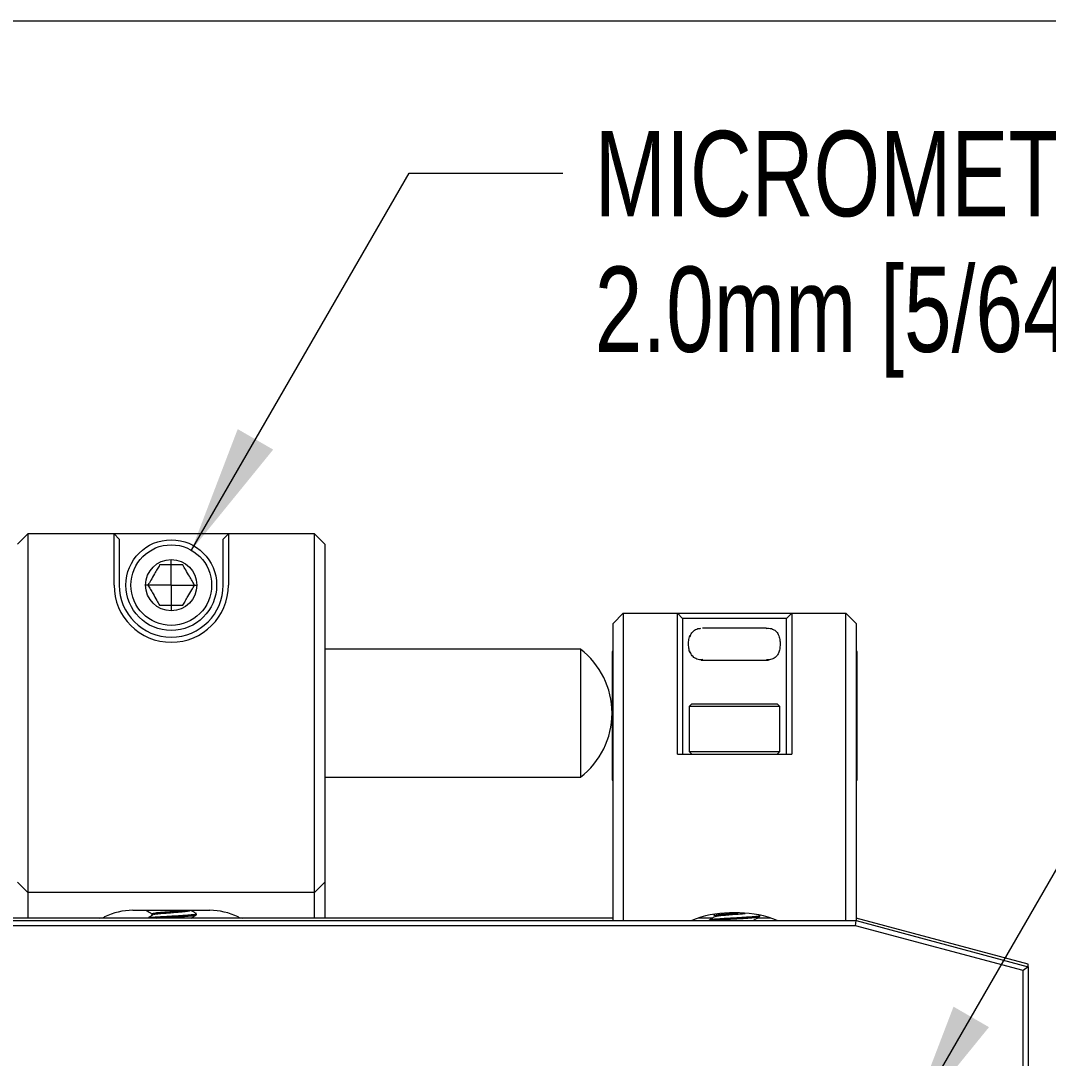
# Model space of a CAD drawing. Header units: millimetres. Extents: x 2 to 278, y 1 to 215.
# Drawn here: x 142.92 to 168.4, y 188.92 to 214.65 of the extents above; entities that cross this region are included whole.
import ezdxf

# ---------------------------------------------------------------- set-up
doc = ezdxf.new("R2010")
doc.units = ezdxf.units.MM
doc.styles.add('SLDTEXTSTYLE0', font='TXT', dxfattribs={"width": 0.75})
doc.styles.add('SLDTEXTSTYLE2', font='TXT', dxfattribs={"width": 0.7})
doc.dimstyles.new('SLDDIMSTYLE0', dxfattribs={"dimtxt": 2.116667, "dimasz": 3.175, "dimexe": 0, "dimexo": 0.0625, "dimgap": 0.529167, "dimtad": 0, "dimtih": 1, "dimtoh": 1, "dimdec": 1, "dimlfac": 2, "dimrnd": 1e-09, "dimzin": 12, "dimdsep": 46, "dimtxsty": 'SLDTEXTSTYLE0', "dimsah": 1, "dimcen": 0, "dimadec": 0, "dimazin": 3, "dimtfac": 1, "dimtdec": 1, "dimtofl": 0, "dimtmove": 0, "dimatfit": 3, "dimfxl": 1, "dimfrac": 2, "dimtolj": 1, "dimtzin": 12, "dimarcsym": 0})

# ---------------------------------------------------------------- blocks, each defined once
blk = doc.blocks.new('_D_8')
at = {"color": 7, "linetype": 'Continuous', "lineweight": 0}
for p, q in [((164.903, 187.194), (172.367, 200.121)), ((172.367, 200.121), (176.177, 200.121))]:
    blk.add_line(p, q, dxfattribs=at)
at = {"color": 7, "linetype": 'Continuous', "lineweight": 18}
blk.add_solid([(164.903, 187.194), (166.931, 189.689), (166.051, 190.197)], dxfattribs=at)
at = {"color": 7, "linetype": 'Continuous', "lineweight": 18, "attachment_point": 1}
for s, insert, char_height, style in [('M6 x 1.0 TAPPED HOLE', (176.971, 201.168), 2.11667, 'SLDTEXTSTYLE2'), ('7.6mm [0.30in] THREAD DEPTH', (176.971, 197.805), 2.11667, 'SLDTEXTSTYLE0'), ('17 PLACES', (176.971, 194.441), 2.1167, 'SLDTEXTSTYLE0')]:
    blk.add_mtext(s, dxfattribs=dict(at, insert=insert, char_height=char_height, style=style))
blk = doc.blocks.new('_D_9')
at = {"color": 7, "linetype": 'Continuous', "lineweight": 0}
for p, q in [((147.153, 201.516), (152.552, 210.867)), ((152.552, 210.867), (156.362, 210.867))]:
    blk.add_line(p, q, dxfattribs=at)
at = {"color": 7, "linetype": 'Continuous', "lineweight": 18}
blk.add_solid([(147.153, 201.516), (149.181, 204.011), (148.301, 204.519)], dxfattribs=at)
at = {"color": 7, "linetype": 'Continuous', "lineweight": 18, "char_height": 2.11667, "attachment_point": 1, "style": 'SLDTEXTSTYLE0'}
for s, insert in [('MICROMETER SECURING FLEXURE LOCK', (157.156, 211.914)), ('2.0mm [5/64in] HEX', (157.156, 208.55))]:
    blk.add_mtext(s, dxfattribs=dict(at, insert=insert))
blk = doc.blocks.new('SW_CENTERMARKSYMBOL_23')
at = {"color": 0, "linetype": 'Continuous', "lineweight": 18}
for q in [(0, 0.635), (-0.635, 0), (0, -0.635), (0.635, 0)]:
    blk.add_line((0, 0), q, dxfattribs=at)

msp = doc.modelspace()

# ---------------------------------------------------------------- linework, layer by layer
at = {"color": 7, "linetype": 'Continuous', "lineweight": 18}
for p, q in [((1.579, 214.645), (277.989, 214.645)), ((143.097, 201.92), (142.843, 201.666)), ((143.097, 201.92), (143.097, 200.65)), ((145.237, 201.92), (143.097, 201.92)), ((145.237, 200.65), (145.237, 201.92)), ((145.237, 201.92), (145.364, 201.793)), ((148.07, 201.92), (145.237, 201.92)), ((145.364, 201.793), (145.364, 200.65)), ((148.07, 201.92), (147.943, 201.793)), ((147.943, 200.65), (147.943, 201.793)), ((148.07, 201.92), (148.07, 200.65)), ((150.209, 201.92), (148.07, 201.92)), ((150.209, 200.65), (150.209, 201.92)), ((150.463, 201.666), (150.209, 201.92)), ((150.463, 201.666), (150.463, 200.65)), ((143.097, 200.65), (143.097, 194.3)), ((150.209, 194.3), (150.209, 200.65)), ((150.463, 200.65), (150.463, 194.3)), ((157.609, 199.697), (157.863, 199.951)), ((157.863, 199.951), (157.863, 198.681)), ((157.863, 199.951), (159.205, 199.951)), ((159.205, 198.681), (159.205, 199.951)), ((159.332, 199.824), (159.205, 199.951)), ((159.205, 199.951), (162.038, 199.951)), ((161.911, 199.824), (162.038, 199.951)), ((162.038, 199.951), (162.038, 198.681)), ((162.038, 199.951), (163.38, 199.951)), ((163.38, 198.681), (163.38, 199.951)), ((163.38, 199.951), (163.634, 199.697)), ((157.609, 198.681), (157.609, 199.697)), ((159.332, 199.824), (159.332, 198.681)), ((161.911, 199.824), (159.332, 199.824)), ((161.911, 198.681), (161.911, 199.824)), ((163.634, 199.697), (163.634, 198.681)), ((159.514, 199.368), (159.514, 199.401)), ((161.416, 199.586), (159.827, 199.586)), ((156.8, 199.062), (150.463, 199.062)), ((156.8, 199.062), (156.8, 198.759)), ((157.609, 199.005), (157.584, 199.005)), ((157.584, 199.005), (157.584, 196.293)), ((159.514, 198.977), (159.514, 199.01)), ((163.659, 199.005), (163.634, 199.005)), ((163.659, 196.788), (163.659, 199.005)), ((156.8, 198.759), (156.8, 195.887)), ((157.609, 192.331), (157.609, 198.681)), ((157.863, 198.681), (157.863, 192.331)), ((159.205, 196.459), (159.205, 198.681)), ((159.332, 198.681), (159.332, 196.459)), ((159.795, 198.792), (161.463, 198.792)), ((161.911, 196.459), (161.911, 198.681)), ((162.038, 198.681), (162.038, 196.459)), ((163.38, 192.331), (163.38, 198.681)), ((163.634, 198.681), (163.634, 192.331)), ((159.564, 197.709), (159.496, 197.641)), ((159.496, 197.641), (159.496, 196.526)), ((161.746, 197.641), (159.496, 197.641)), ((159.564, 197.709), (161.674, 197.709)), ((161.674, 197.709), (161.679, 197.709)), ((161.746, 197.641), (161.679, 197.709)), ((161.746, 196.526), (161.746, 197.641)), ((163.659, 195.817), (163.659, 196.788)), ((159.205, 196.459), (162.038, 196.459)), ((159.496, 196.526), (159.564, 196.459)), ((159.496, 196.526), (161.741, 196.526)), ((161.679, 196.459), (161.746, 196.526)), ((161.741, 196.526), (161.746, 196.526)), ((157.584, 196.293), (157.584, 195.817)), ((150.463, 195.887), (156.8, 195.887)), ((157.584, 195.817), (157.609, 195.817)), ((163.634, 195.817), (163.659, 195.817)), ((143.097, 194.3), (143.097, 193.03)), ((150.209, 193.03), (150.209, 194.3)), ((150.463, 194.3), (150.463, 193.284)), ((143.097, 193.03), (142.843, 193.284)), ((150.463, 193.284), (150.209, 193.03)), ((150.463, 193.284), (150.463, 192.395)), ((150.209, 193.03), (143.097, 193.03)), ((143.097, 193.03), (143.097, 192.395)), ((150.209, 192.395), (150.209, 193.03)), ((147.606, 192.585), (145.701, 192.585)), ((146.175, 192.502), (146.175, 192.474)), ((147.278, 192.474), (147.278, 192.502)), ((160.101, 192.481), (160.143, 192.457)), ((160.143, 192.459), (160.143, 192.434)), ((160.748, 192.522), (160.494, 192.522)), ((161.238, 192.465), (161.207, 192.471)), ((161.246, 192.431), (161.246, 192.459)), ((142.999, 192.395), (129.669, 192.395)), ((129.669, 192.331), (163.638, 192.331)), ((163.621, 192.204), (129.686, 192.204)), ((143.097, 192.395), (142.999, 192.395)), ((144.885, 192.395), (143.097, 192.395)), ((148.422, 192.395), (144.885, 192.395)), ((144.907, 192.395), (144.907, 192.396)), ((148.4, 192.396), (148.4, 192.395)), ((150.209, 192.395), (148.422, 192.395)), ((150.308, 192.395), (150.209, 192.395)), ((157.609, 192.395), (150.308, 192.395)), ((160.076, 192.395), (159.727, 192.395)), ((159.996, 192.347), (159.996, 192.331)), ((161.052, 192.331), (161.093, 192.342)), ((161.1, 192.331), (161.1, 192.344)), ((161.516, 192.395), (161.187, 192.395)), ((163.621, 192.204), (163.638, 192.331)), ((167.776, 191.091), (163.621, 192.204)), ((163.638, 192.395), (163.634, 192.395)), ((167.903, 191.252), (163.638, 192.395)), ((163.638, 192.331), (167.903, 191.188)), ((167.903, 191.188), (167.776, 191.091)), ((167.903, 191.188), (167.903, 191.252)), ((167.903, 191.188), (167.903, 168.101)), ((167.776, 168.199), (167.776, 191.091))]:
    msp.add_line(p, q, dxfattribs=at)
for radius in [1.125, 1, 0.635]:
    msp.add_circle((146.653, 200.65), radius, dxfattribs=at)
for centre, radius, start, end in [((146.653, 200.65), 1.417, 180, 0), ((146.653, 200.65), 1.29, 180, 0), ((155.584, 197.475), 2, 307.4627, 52.5373), ((145.701, 190.998), 1.588, 90, 116.2916), ((147.606, 190.998), 1.588, 63.7084, 90), ((160.494, 190.14), 2.381, 90, 113.0739), ((160.748, 190.14), 2.381, 66.9261, 90), ((144.885, 192.649), 0.254, 270, 296.2916), ((148.422, 192.649), 0.254, 243.7084, 270)]:
    msp.add_arc(centre, radius, start, end, dxfattribs=at)
for points, knots in [([(146.365, 201.15), (146.345, 201.115), (146.305, 201.046), (146.23, 200.916), (146.15, 200.778), (146.099, 200.689), (146.076, 200.65)], [0, 0, 0, 0, 0.216445, 0.440288, 0.751882, 1, 1, 1, 1]), ([(146.942, 201.15), (146.919, 201.15), (146.833, 201.15), (146.67, 201.15), (146.493, 201.15), (146.398, 201.15), (146.365, 201.15)], [0, 0, 0, 0, 0.125107, 0.47857, 0.814731, 1, 1, 1, 1]), ([(147.231, 200.65), (147.211, 200.684), (147.171, 200.754), (147.096, 200.883), (147.016, 201.022), (146.965, 201.11), (146.942, 201.15)], [0, 0, 0, 0, 0.216445, 0.440288, 0.751882, 1, 1, 1, 1]), ([(146.076, 200.65), (146.096, 200.615), (146.136, 200.546), (146.211, 200.416), (146.291, 200.278), (146.342, 200.189), (146.365, 200.15)], [0, 0, 0, 0, 0.216445, 0.440288, 0.751882, 1, 1, 1, 1]), ([(146.942, 200.15), (146.962, 200.184), (147.002, 200.254), (147.077, 200.383), (147.157, 200.522), (147.208, 200.61), (147.231, 200.65)], [0, 0, 0, 0, 0.2164446, 0.4402884, 0.7518824, 1, 1, 1, 1]), ([(146.365, 200.15), (146.398, 200.15), (146.493, 200.15), (146.67, 200.15), (146.833, 200.15), (146.919, 200.15), (146.942, 200.15)], [0, 0, 0, 0, 0.185269, 0.52143, 0.874893, 1, 1, 1, 1]), ([(159.514, 198.977), (159.504, 199.014), (159.484, 199.087), (159.479, 199.214), (159.49, 199.322), (159.508, 199.379), (159.514, 199.401)], [0, 0, 0, 0, 0.27709, 0.554427, 0.827454, 1, 1, 1, 1]), ([(159.514, 199.361), (159.516, 199.366), (159.528, 199.405), (159.56, 199.472), (159.634, 199.545), (159.713, 199.576), (159.772, 199.579), (159.785, 199.58)], [0, 0, 0, 0, 0.035178, 0.275694, 0.533209, 0.903676, 1, 1, 1, 1]), ([(161.409, 199.578), (161.428, 199.579), (161.499, 199.586), (161.591, 199.556), (161.68, 199.481), (161.731, 199.372), (161.753, 199.245), (161.751, 199.123), (161.731, 199.011), (161.69, 198.917), (161.62, 198.84), (161.526, 198.8), (161.448, 198.797), (161.416, 198.796)], [0, 0, 0, 0, 0.0462262, 0.1768149, 0.2773499, 0.3784956, 0.466022, 0.5468572, 0.6262749, 0.7070994, 0.7930423, 0.914244, 1, 1, 1, 1]), ([(159.835, 198.802), (159.807, 198.8), (159.73, 198.795), (159.636, 198.832), (159.555, 198.908), (159.527, 198.982), (159.514, 199.017)], [0, 0, 0, 0, 0.182394, 0.512696, 0.769863, 1, 1, 1, 1]), ([(146.029, 192.585), (146.053, 192.571), (146.102, 192.542), (146.15, 192.514), (146.175, 192.5)], [0, 0, 0, 0, 0.503174, 1, 1, 1, 1]), ([(146.224, 192.49), (146.202, 192.476), (146.157, 192.447), (146.112, 192.419), (146.09, 192.405)], [0, 0, 0, 0, 0.499953, 1, 1, 1, 1]), ([(146.091, 192.405), (146.092, 192.405), (146.101, 192.407), (146.155, 192.413), (146.247, 192.421), (146.386, 192.43), (146.542, 192.439), (146.708, 192.449), (146.87, 192.458), (147.016, 192.467), (147.137, 192.476), (147.225, 192.486), (147.274, 192.495), (147.274, 192.5), (147.274, 192.502)], [0, 0, 0, 0, 0.005223, 0.061125, 0.159923, 0.255332, 0.350741, 0.449539, 0.548337, 0.643747, 0.739156, 0.837954, 0.936752, 1, 1, 1, 1]), ([(146.183, 192.502), (146.182, 192.504), (146.178, 192.511), (146.234, 192.52), (146.317, 192.531), (146.416, 192.54), (146.578, 192.552), (146.757, 192.566), (146.905, 192.577), (146.962, 192.583), (146.978, 192.585)], [0, 0, 0, 0, 0.091585, 0.261403, 0.313811, 0.456708, 0.596531, 0.767844, 0.934748, 1, 1, 1, 1]), ([(146.232, 192.49), (146.241, 192.492), (146.272, 192.498), (146.392, 192.51), (146.529, 192.52), (146.664, 192.53), (146.791, 192.541), (146.943, 192.552), (147.065, 192.565), (147.132, 192.578), (147.126, 192.584), (147.124, 192.586)], [0, 0, 0, 0, 0.056862, 0.204535, 0.34758, 0.399023, 0.52276, 0.642485, 0.787623, 0.936597, 1, 1, 1, 1]), ([(146.28, 192.395), (146.281, 192.395), (146.326, 192.399), (146.421, 192.403), (146.565, 192.412), (146.708, 192.42), (146.87, 192.43), (147.016, 192.439), (147.137, 192.448), (147.225, 192.458), (147.274, 192.467), (147.274, 192.472), (147.274, 192.474)], [0, 0, 0, 0, 0.002484, 0.143079, 0.208742, 0.329148, 0.449554, 0.56583, 0.682107, 0.802513, 0.922919, 1, 1, 1, 1]), ([(147.276, 192.505), (147.251, 192.519), (147.205, 192.546), (147.159, 192.573), (147.138, 192.585)], [0, 0, 0, 0, 0.5328043, 1, 1, 1, 1]), ([(147.145, 192.395), (147.164, 192.406), (147.207, 192.431), (147.251, 192.456), (147.275, 192.47)], [0, 0, 0, 0, 0.435422, 1, 1, 1, 1]), ([(160.004, 192.351), (160.004, 192.352), (160.005, 192.356), (160.047, 192.362), (160.13, 192.371), (160.252, 192.381), (160.398, 192.39), (160.557, 192.399), (160.721, 192.408), (160.881, 192.418), (161.031, 192.429), (161.158, 192.439), (161.221, 192.448), (161.246, 192.455), (161.243, 192.458), (161.241, 192.459)], [0, 0, 0, 0, 0.014869, 0.100017, 0.185165, 0.273338, 0.36151, 0.446659, 0.531807, 0.61998, 0.708152, 0.811399, 0.916551, 0.966441, 1, 1, 1, 1]), ([(160.15, 192.459), (160.151, 192.463), (160.154, 192.471), (160.242, 192.483), (160.387, 192.498), (160.555, 192.51), (160.661, 192.518), (160.706, 192.522)], [0, 0, 0, 0, 0.1689627, 0.3885318, 0.6172004, 0.839983, 1, 1, 1, 1]), ([(160.157, 192.437), (160.158, 192.438), (160.162, 192.445), (160.244, 192.455), (160.388, 192.47), (160.571, 192.484), (160.749, 192.496), (160.842, 192.505), (160.882, 192.508)], [0, 0, 0, 0, 0.073175, 0.264662, 0.464085, 0.658374, 0.852663, 1, 1, 1, 1]), ([(160.148, 192.437), (160.123, 192.422), (160.074, 192.394), (160.025, 192.366), (160.001, 192.351)], [0, 0, 0, 0, 0.499703, 1, 1, 1, 1]), ([(160.038, 192.331), (160.042, 192.332), (160.06, 192.336), (160.133, 192.342), (160.251, 192.352), (160.398, 192.362), (160.557, 192.371), (160.721, 192.38), (160.881, 192.39), (161.021, 192.4), (161.134, 192.409), (161.21, 192.417), (161.249, 192.425), (161.241, 192.43), (161.239, 192.431)], [0, 0, 0, 0, 0.025945, 0.118093, 0.213513, 0.308934, 0.401081, 0.493229, 0.588649, 0.68407, 0.776217, 0.868365, 0.963785, 1, 1, 1, 1]), ([(161.095, 192.342), (161.12, 192.356), (161.169, 192.384), (161.218, 192.413), (161.242, 192.427)], [0, 0, 0, 0, 0.499771, 1, 1, 1, 1])]:
    msp.add_open_spline(points, degree=3, knots=knots, dxfattribs=at)

# ---------------------------------------------------------------- block references
at = {"color": 7, "linetype": 'Continuous', "lineweight": 0}
msp.add_blockref('SW_CENTERMARKSYMBOL_23', (146.653, 200.65), dxfattribs=at)

# ---------------------------------------------------------------- dimensions: what is measured, and where the dimension line sits
at = {"color": 7, "linetype": 'Continuous', "lineweight": 18}
for p1, p2, text, picture, middle in [((146.153, 199.784), (147.153, 201.516), 'MICROMETER SECURING FLEXURE LOCK\\P2.0mm [5/64in] HEX', '_D_9', (183.769, 210.867)), ((163.403, 184.596), (164.903, 187.194), 'M6 x 1.0 TAPPED HOLE\\P7.6mm [0.30in] THREAD DEPTH\\P17 PLACES', '_D_8', (197.093, 200.121))]:
    dim = msp.add_diameter_dim_2p(p1=p1, p2=p2, text=text, dimstyle='SLDDIMSTYLE0', override={"dimpost": '<>'}, dxfattribs=at)
    dim.commit()
    dim.dimension.update_dxf_attribs({"geometry": picture, "text_midpoint": middle, "dimtype": 163})

doc.saveas('drawing.dxf')
